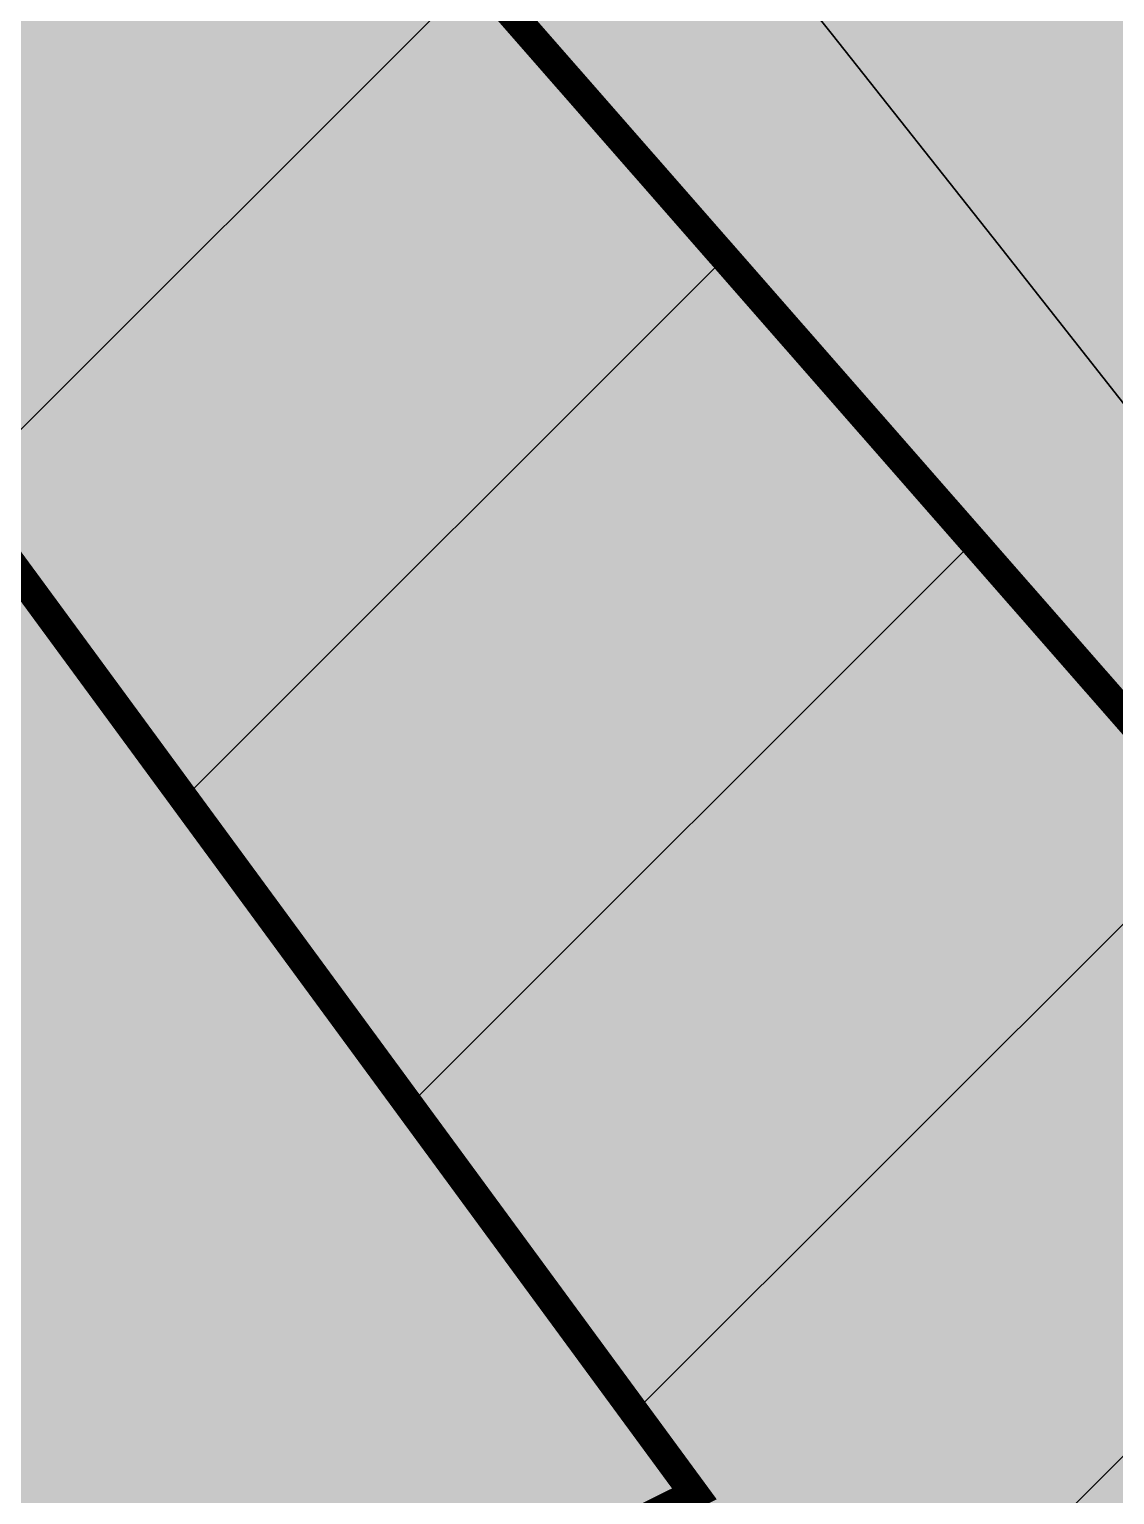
# Model space of a CAD drawing. Header units: metres. Extents: x 319070 to 324072, y 7409258 to 7428295.
# Drawn here: x 321007.75 to 321016.91, y 7409626.72 to 7409639.09 of the extents above; entities that cross this region are included whole.
import ezdxf
from ezdxf.enums import TextEntityAlignment as Align

# ---------------------------------------------------------------- set-up
doc = ezdxf.new("R2010")
doc.units = ezdxf.units.M
doc.header["$LTSCALE"] = 1000
for name, color, linetype in [('DESAPROPRIAÇÃO', 160, 'Continuous'), ('F-HATCH-CPTM', 51, 'Continuous'), ('F-HZ-AMV', 3, 'Continuous'), ('U-HZ-AMV', 3, 'Continuous')]:
    doc.layers.add(name, color=color, linetype=linetype)
doc.layers.add('U-HZ-EIXO L7-V1', color=240, linetype='L7-V1_LINE', lineweight=30)
doc.layers.add('U-HZ-EIXO TIC AMPLIAÇÃO FUTURA', color=253, linetype='TIC_LINE', lineweight=30)
doc.styles.add('ARIAL', font='arial.ttf')
doc.styles.get("Standard").update_dxf_attribs({"font": 'simplex.shx'})
doc.linetypes.add('L7-V1_LINE', pattern='A,3.5,-0.25,["L7-V1",Standard,S=0.175,R=0,X=-0.05,Y=-0.1],-0.75', length=4.5)
doc.linetypes.add('TIC_LINE', pattern='A,3.5,-0.25,["TIC",Standard,S=0.175,R=0,X=-0.05,Y=-0.1],-0.5', length=4.25)

# ---------------------------------------------------------------- blocks, each defined once
blk = doc.blocks.new('ACAD-1B-SEM FOTOS')
at = {"layer": 'U-HZ-EIXO L7-V1', "color": 240, "linetype": 'L7-V1_LINE', "lineweight": 30}
blk.add_lwpolyline([(321024.224, 7409626.617), (321022.85, 7409628.401), (321021.472, 7409630.182), (321020.091, 7409631.96), (321018.707, 7409633.736), (321017.318, 7409635.508), (321015.925, 7409637.277), (321014.527, 7409639.042), (321013.125, 7409640.804), (321011.718, 7409642.561), (321010.305, 7409644.315), (321008.887, 7409646.064), (321007.464, 7409647.809), (321006.034, 7409649.548), (321004.599, 7409651.283), (321003.157, 7409653.013)], dxfattribs=at)
at = {"layer": 'F-HZ-AMV', "style": 'ARIAL'}
for rotation, p in [(295.5839, (321971.581, 7422812.554)), (115.5839, (321986.625, 7422778.948))]:
    blk.add_attdef('1:10', text='', height=2, rotation=rotation, dxfattribs=at).set_placement(p, align=Align.MIDDLE_CENTER)
at = {"layer": 'U-HZ-AMV', "style": 'ARIAL'}
for tag, rotation, p in [('1:18,5', 315.7381, (319638.151, 7426229.864)), ('1:14', 335.825, (321321.571, 7424682.531)), ('1:14', 296.7481, (321471.205, 7424550.779)), ('1:14', 107.9288, (321494.474, 7424491.482)), ('1:12', 273.7946, (321325.295, 7424262.385)), ('1:14', 313.6144, (323073.92, 7421285.032)), ('1:14', 126.3999, (323112.96, 7421237.46)), ('1:14,5', 302.0509, (320493.625, 7410186.715)), ('1:14,5', 306.9146, (320501.086, 7410184.279))]:
    blk.add_attdef(tag, text='', height=2, rotation=rotation, dxfattribs=at).set_placement(p, align=Align.MIDDLE_CENTER)
at = {"layer": 'U-HZ-AMV', "color": 253, "style": 'ARIAL'}
for rotation, p in [(145.5442, (323476.01, 7420867.728)), (58.4759, (320151.611, 7412087.258)), (134.8912, (320158.209, 7410825.553))]:
    blk.add_attdef('1:18,5', text='', height=2, rotation=rotation, dxfattribs=at).set_placement(p, align=Align.MIDDLE_CENTER)
at = {"layer": 'U-HZ-EIXO TIC AMPLIAÇÃO FUTURA', "style": 'ARIAL'}
blk.add_attdef('1:18,5', text='', height=2, rotation=132.2359, dxfattribs=at).set_placement((322529.944, 7421959.258), align=Align.MIDDLE_CENTER)

msp = doc.modelspace()

# ---------------------------------------------------------------- hatches: boundary and pattern name
at = {"layer": 'DESAPROPRIAÇÃO', "transparency": 33554687}
h = msp.add_hatch(dxfattribs=at)
h.set_pattern_fill('ANSI31', color=256)
h.paths.add_polyline_path([(321003.241, 7409645.394), (320999.149, 7409642.867), (321002.538, 7409637.851), (321004.163, 7409639.049), (321007.554, 7409634.647), (321013.363, 7409626.731), (321011.604, 7409625.859), (321014.018, 7409620.636), (321015.419, 7409621.284), (321015.301, 7409621.54), (321018.05, 7409622.811), (321019.22, 7409621.113), (321020.174, 7409621.828), (321021.068, 7409620.633), (321018.861, 7409618.742), (321020.27, 7409616.863), (321022.998, 7409612.796), (321023.48, 7409612.163), (321024.283, 7409612.774), (321026.366, 7409609.919), (321028.018, 7409611.125), (321028.671, 7409610.229), (321033.303, 7409614.016), (321029.51, 7409618.905), (321029.074, 7409618.567), (321027.57, 7409620.327), (321028.062, 7409620.747), (321017.097, 7409633.19), (321007.14, 7409644.568), (321007.522, 7409644.865), (321002.325, 7409650.904), (321000.137, 7409649.185)])
at = {"layer": 'F-HATCH-CPTM', "transparency": 33554559}
h = msp.add_hatch(color=256, dxfattribs=at)
h.dxf.hatch_style = 1
edge = h.paths.add_edge_path()
edge.add_line((321077.803, 7409527.578), (321077.684, 7409527.734))
edge.add_line((321077.684, 7409527.734), (321103.041, 7409546.776))
edge.add_line((321103.041, 7409546.776), (321079.835, 7409577.142))
edge.add_arc((315659.361, 7405431.449), 6824.098, 37.409522, 38.1909703)
edge.add_line((321022.79, 7409650.684), (321005.858, 7409670.963))
edge.add_line((321005.858, 7409670.963), (320980.7, 7409649.23))
edge.add_line((320980.7, 7409649.23), (320992.914, 7409634.808))
edge.add_line((320992.914, 7409634.808), (321007.293, 7409617.125))
edge.add_line((321007.293, 7409617.125), (321021.523, 7409599.313))
edge.add_line((321021.523, 7409599.313), (321049.81, 7409563.557))
edge.add_line((321049.81, 7409563.557), (321063.856, 7409545.605))
edge.add_line((321063.856, 7409545.605), (321077.803, 7409527.578))

# ---------------------------------------------------------------- linework, layer by layer
at = {"layer": 'DESAPROPRIAÇÃO', "transparency": 33554687, "const_width": 0.25, "flags": 128}
msp.add_lwpolyline([(321028.062, 7409620.747), (321017.097, 7409633.19), (321007.14, 7409644.568), (321007.522, 7409644.865), (321002.325, 7409650.904), (321000.137, 7409649.185), (321003.241, 7409645.394), (320999.149, 7409642.867), (321002.538, 7409637.851), (321004.163, 7409639.049), (321007.554, 7409634.647), (321013.363, 7409626.731), (321013.363, 7409626.731), (321013.363, 7409626.731), (321013.363, 7409626.731), (321013.363, 7409626.731), (321013.363, 7409626.731), (321013.363, 7409626.731), (321013.363, 7409626.731), (321013.363, 7409626.731), (321011.604, 7409625.859)], dxfattribs=at)

# ---------------------------------------------------------------- block references
msp.add_blockref('ACAD-1B-SEM FOTOS', (0, 0))

doc.saveas('drawing.dxf')
